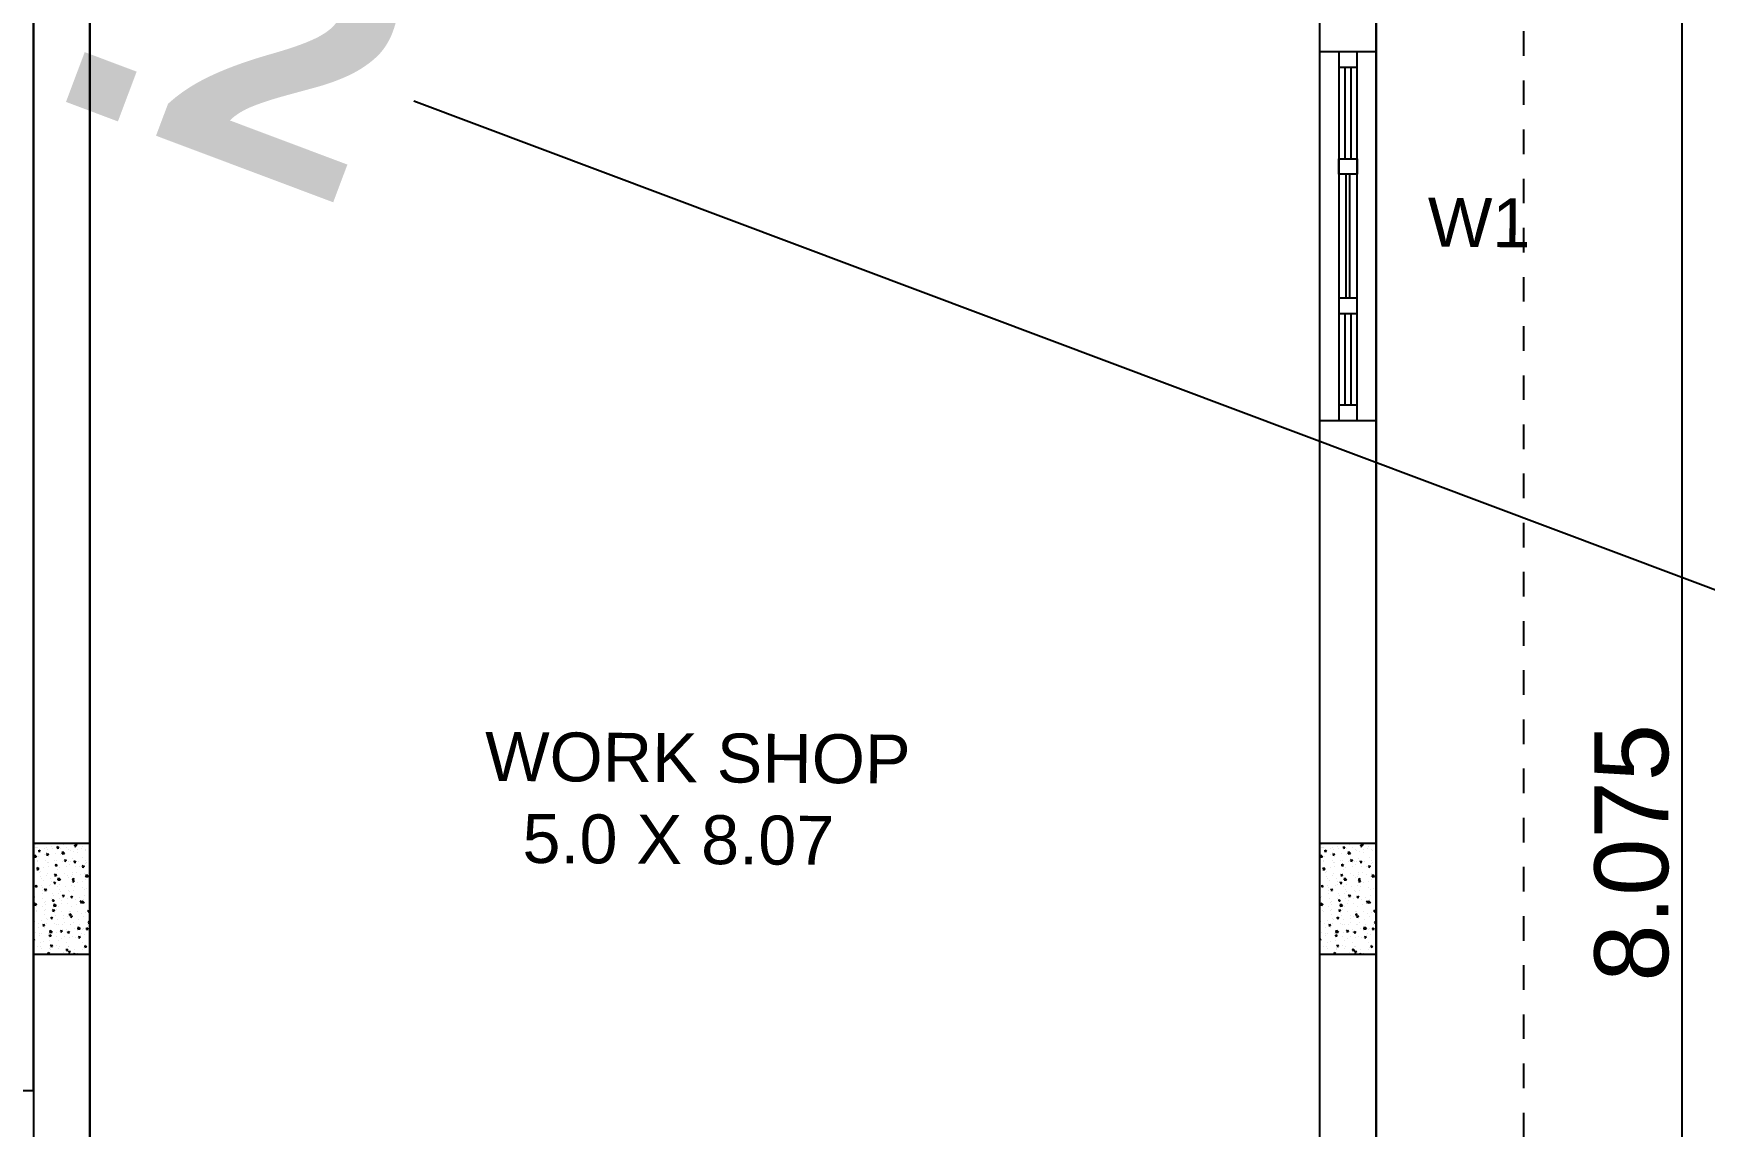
# Model space of a CAD drawing. Header units: metres. Extents: x 0 to 2048, y 111 to 219.
# Drawn here: x 1847.47 to 1854.26, y 171.96 to 176.41 of the extents above; entities that cross this region are included whole.
import ezdxf

# ---------------------------------------------------------------- set-up
doc = ezdxf.new("R2010")
doc.units = ezdxf.units.M
doc.header["$LTSCALE"] = 0.5
doc.header["$MEASUREMENT"] = 0
doc.header["$PDMODE"] = 3
doc.linetypes.add('( Dashed )', pattern=[0.75, 0.5, -0.25])
doc.linetypes.add('CONTIN', pattern=[0])
doc.layers.add('BLK_1_FLR_0_BLT_UP_AREA', color=27, linetype='Continuous')
doc.layers.add('BLK_1_FLR_0_REGULAR_ROOM_1', color=3, linetype='Continuous')
doc.layers.add('layout bou', color=1, linetype='Continuous', lineweight=60)
doc.layers.add('layout bou @ 1', color=1, linetype='Continuous', lineweight=60)
doc.styles.add('200LT_S', font='arial.ttf', dxfattribs={"height": 0.3})
doc.styles.add('PATTA & SITE', font='arial.ttf', dxfattribs={"height": 1.5})
doc.styles.get("Standard").update_dxf_attribs({"font": ''})
doc.styles.get('Standard').set_extended_font_data('Arial Black')
doc.dimstyles.new('Building Arrow', dxfattribs={"dimscale": 0, "dimtxt": 1, "dimasz": 1, "dimexe": 0.18, "dimexo": 0.0625, "dimgap": 0.09, "dimtad": 0, "dimdec": 1, "dimzin": 0, "dimdsep": 46, "dimtxsty": 'Standard', "dimcen": 0.09, "dimse1": 1, "dimse2": 1, "dimclrt": 7, "dimadec": 1, "dimazin": 0, "dimtfac": 1, "dimtdec": 1, "dimtofl": 0, "dimtmove": 0, "dimatfit": 3, "dimfxl": 0, "dimtolj": 1, "dimtzin": 0, "dimarcsym": 0})

# ---------------------------------------------------------------- blocks, each defined once
blk = doc.blocks.new('*D9')
at = {"layer": 'Defpoints', "color": 0, "lineweight": -3}
for p in [(1764.1257, 208.0316), (1764.1257, 208.0316), (1929.9765, 145.7045)]:
    blk.add_point(p, dxfattribs=at)
at = {"layer": 'layout bou', "color": 0, "lineweight": -2}
for p, q in [((1765.0618, 207.6799), (1845.0867, 177.6063)), ((1929.0405, 146.0562), (1849.0155, 176.1298))]:
    blk.add_line(p, q, dxfattribs=at)
at = {"layer": 'layout bou', "color": 0, "lineweight": -3}
for points in [[(1765.1204, 207.8359), (1765.0031, 207.5239), (1764.1257, 208.0316)], [(1929.0991, 146.2122), (1928.9818, 145.9002), (1929.9765, 145.7045)]]:
    blk.add_solid(points, dxfattribs=at)
at = {"layer": 'layout bou', "color": 7, "lineweight": 15, "insert": (1847.0511, 176.868), "char_height": 1, "attachment_point": 5, "rotation": 339.40364}
blk.add_mtext('\\A1;177.2', dxfattribs=at)

msp = doc.modelspace()

# ---------------------------------------------------------------- linework, layer by layer
at = {"linetype": '( Dashed )', "lineweight": -3, "ltscale": 0.0008}
msp.add_line((1853.52887, 153.11467), (1853.52887, 177.93467), dxfattribs=at)
at = {"color": 0, "lineweight": -3}
for p, q in [((1852.92887, 177.33467), (1852.92887, 149.88467)), ((1852.92887, 177.33467), (1852.92887, 149.88467)), ((1847.46887, 177.10467), (1847.46887, 170.2285)), ((1847.69887, 177.10467), (1847.69887, 170.2285)), ((1852.69887, 177.10467), (1852.69887, 169.03467))]:
    msp.add_line(p, q, dxfattribs=at)
at = {"color": 8, "lineweight": -3}
msp.add_line((1852.92887, 177.33467), (1852.92887, 149.88467), dxfattribs=at)
at = {"color": 7, "lineweight": -3}
msp.add_line((1854.17185, 176.85967), (1854.17185, 169.28467), dxfattribs=at)
at = {"lineweight": -3}
for p, q in [((1852.92887, 174.83097, 0), (1852.92887, 176.33097)), ((1852.80143, 176.26875, 0), (1852.80143, 175.89544, 0)), ((1852.82631, 176.26875, 0), (1852.82631, 175.89544, 0)), ((1852.80519, 175.83322, 0), (1852.80519, 175.32872, 0)), ((1852.82012, 175.83322, 0), (1852.82012, 175.32872, 0)), ((1852.80142, 175.2665, 0), (1852.80142, 174.89319, 0)), ((1852.82631, 175.2665, 0), (1852.82631, 174.89319, 0)), ((1847.47616, 173.09373), (1847.47616, 173.09373)), ((1847.47626, 173.10655), (1847.47626, 173.10655)), ((1847.47988, 173.09247), (1847.47988, 173.09247)), ((1847.48429, 173.09539), (1847.48429, 173.09539)), ((1847.49084, 173.08355), (1847.49032, 173.07758)), ((1847.49084, 173.08355), (1847.49659, 173.07873)), ((1847.51317, 173.09125), (1847.51317, 173.09125)), ((1847.52044, 173.09412), (1847.52044, 173.09412)), ((1847.52709, 173.08666), (1847.52709, 173.08666)), ((1847.54312, 173.09757), (1847.54312, 173.09757)), ((1847.54646, 173.09003), (1847.54646, 173.09003)), ((1847.56606, 173.09743), (1847.56554, 173.09145)), ((1847.56554, 173.09146), (1847.5718, 173.09261)), ((1847.56606, 173.09743), (1847.57181, 173.09261)), ((1847.57975, 173.08882), (1847.57975, 173.08882)), ((1847.59101, 173.10466), (1847.59101, 173.10466)), ((1847.60279, 173.09344), (1847.60279, 173.09344)), ((1847.61304, 173.0876), (1847.61304, 173.0876)), ((1847.63128, 173.10067), (1847.63128, 173.10067)), ((1847.63862, 173.1046), (1847.63526, 173.09962)), ((1847.63526, 173.09963), (1847.6413, 173.0976)), ((1847.63862, 173.1046), (1847.6413, 173.09759)), ((1847.64075, 173.10533), (1847.64702, 173.10649)), ((1847.64112, 173.10949), (1847.64076, 173.10533)), ((1847.64344, 173.10949), (1847.64703, 173.10648)), ((1847.64633, 173.08639), (1847.64633, 173.08639)), ((1847.6649, 173.08992), (1847.6649, 173.08992)), ((1847.66975, 173.09727), (1847.66975, 173.09727)), ((1847.67962, 173.08517), (1847.67962, 173.08517)), ((1852.70616, 173.09373), (1852.70616, 173.09373)), ((1852.70626, 173.10655), (1852.70626, 173.10655)), ((1852.70988, 173.09247), (1852.70988, 173.09247)), ((1852.71429, 173.09539), (1852.71429, 173.09539)), ((1852.72084, 173.08355), (1852.72032, 173.07758)), ((1852.72084, 173.08355), (1852.72659, 173.07873)), ((1852.74317, 173.09125), (1852.74317, 173.09125)), ((1852.75044, 173.09412), (1852.75044, 173.09412)), ((1852.75709, 173.08666), (1852.75709, 173.08666)), ((1852.77312, 173.09757), (1852.77312, 173.09757)), ((1852.77646, 173.09003), (1852.77646, 173.09003)), ((1852.79606, 173.09743), (1852.79554, 173.09145)), ((1852.79554, 173.09146), (1852.8018, 173.09261)), ((1852.79606, 173.09743), (1852.80181, 173.09261)), ((1852.80975, 173.08882), (1852.80975, 173.08882)), ((1852.82101, 173.10466), (1852.82101, 173.10466)), ((1852.83279, 173.09344), (1852.83279, 173.09344)), ((1852.84304, 173.0876), (1852.84304, 173.0876)), ((1852.86128, 173.10067), (1852.86128, 173.10067)), ((1852.86862, 173.1046), (1852.86526, 173.09962)), ((1852.86526, 173.09963), (1852.8713, 173.0976)), ((1852.86862, 173.1046), (1852.8713, 173.09759)), ((1852.87075, 173.10533), (1852.87702, 173.10649)), ((1852.87112, 173.10949), (1852.87076, 173.10533)), ((1852.87344, 173.10949), (1852.87703, 173.10648)), ((1852.87633, 173.08639), (1852.87633, 173.08639)), ((1852.8949, 173.08992), (1852.8949, 173.08992)), ((1852.89975, 173.09727), (1852.89975, 173.09727)), ((1852.90962, 173.08517), (1852.90962, 173.08517)), ((1847.47251, 173.06408), (1847.47113, 173.05519)), ((1847.47113, 173.05519), (1847.48063, 173.0563)), ((1847.47284, 173.06377), (1847.48096, 173.05598)), ((1847.47401, 173.05317), (1847.47401, 173.05317)), ((1847.48617, 173.03542), (1847.48617, 173.03542)), ((1847.48629, 173.04196), (1847.48629, 173.04196)), ((1847.48928, 173.05752), (1847.48928, 173.05752)), ((1847.49032, 173.07758), (1847.49658, 173.07874)), ((1847.51366, 173.06557), (1847.51366, 173.06557)), ((1847.51958, 173.04074), (1847.51958, 173.04074)), ((1847.52117, 173.07361), (1847.52117, 173.07361)), ((1847.52584, 173.06924), (1847.52248, 173.06426)), ((1847.52248, 173.06427), (1847.52853, 173.06224)), ((1847.52373, 173.06908), (1847.52373, 173.06908)), ((1847.52484, 173.03328), (1847.52484, 173.03328)), ((1847.52584, 173.06924), (1847.52853, 173.06224)), ((1847.52872, 173.03121), (1847.52872, 173.03121)), ((1847.55287, 173.03952), (1847.55287, 173.03952)), ((1847.55313, 173.03925), (1847.55313, 173.03925)), ((1847.55979, 173.0257), (1847.55926, 173.01973)), ((1847.55926, 173.01973), (1847.56553, 173.02089)), ((1847.55979, 173.0257), (1847.56553, 173.02088)), ((1847.55988, 173.06781), (1847.55988, 173.06781)), ((1847.56317, 173.04278), (1847.56317, 173.04278)), ((1847.57819, 173.06719), (1847.57819, 173.06719)), ((1847.58647, 173.07734), (1847.58509, 173.06844)), ((1847.5851, 173.06845), (1847.5946, 173.06955)), ((1847.58615, 173.03831), (1847.58615, 173.03831)), ((1847.5868, 173.07702), (1847.59492, 173.06924)), ((1847.59835, 173.04491), (1847.595, 173.03993)), ((1847.595, 173.03994), (1847.60104, 173.03791)), ((1847.59835, 173.04491), (1847.60104, 173.0379)), ((1847.59932, 173.0415), (1847.59932, 173.0415)), ((1847.60262, 173.01647), (1847.60262, 173.01647)), ((1847.6128, 173.03512), (1847.6128, 173.03512)), ((1847.61559, 173.02621), (1847.61559, 173.02621)), ((1847.61785, 173.07959), (1847.61785, 173.07959)), ((1847.61944, 173.03709), (1847.61944, 173.03709)), ((1847.62902, 173.04729), (1847.62902, 173.04729)), ((1847.63045, 173.07835), (1847.63045, 173.07835)), ((1847.63501, 173.03958), (1847.63448, 173.0336)), ((1847.63448, 173.03361), (1847.64075, 173.03476)), ((1847.63501, 173.03958), (1847.64075, 173.03476)), ((1847.6478, 173.07331), (1847.6478, 173.07331)), ((1847.65273, 173.03588), (1847.65273, 173.03588)), ((1847.67087, 173.02057), (1847.66751, 173.0156)), ((1847.66751, 173.0156), (1847.67356, 173.01358)), ((1847.66989, 173.05204), (1847.66989, 173.05204)), ((1847.67087, 173.02057), (1847.67356, 173.01357)), ((1847.67976, 173.03896), (1847.67976, 173.03896)), ((1847.68012, 173.02782), (1847.68012, 173.02782)), ((1847.68238, 173.0812), (1847.68238, 173.0812)), ((1847.68602, 173.03466), (1847.68602, 173.03466)), ((1852.70251, 173.06408), (1852.70113, 173.05519)), ((1852.70113, 173.05519), (1852.71063, 173.0563)), ((1852.70284, 173.06377), (1852.71096, 173.05598)), ((1852.70401, 173.05317), (1852.70401, 173.05317)), ((1852.71617, 173.03542), (1852.71617, 173.03542)), ((1852.71629, 173.04196), (1852.71629, 173.04196)), ((1852.71928, 173.05752), (1852.71928, 173.05752)), ((1852.72032, 173.07758), (1852.72658, 173.07874)), ((1852.74366, 173.06557), (1852.74366, 173.06557)), ((1852.74958, 173.04074), (1852.74958, 173.04074)), ((1852.75117, 173.07361), (1852.75117, 173.07361)), ((1852.75584, 173.06924), (1852.75248, 173.06426)), ((1852.75248, 173.06427), (1852.75853, 173.06224)), ((1852.75373, 173.06908), (1852.75373, 173.06908)), ((1852.75484, 173.03328), (1852.75484, 173.03328)), ((1852.75584, 173.06924), (1852.75853, 173.06224)), ((1852.75872, 173.03121), (1852.75872, 173.03121)), ((1852.78287, 173.03952), (1852.78287, 173.03952)), ((1852.78313, 173.03925), (1852.78313, 173.03925)), ((1852.78979, 173.0257), (1852.78926, 173.01973)), ((1852.78926, 173.01973), (1852.79553, 173.02089)), ((1852.78979, 173.0257), (1852.79553, 173.02088)), ((1852.78988, 173.06781), (1852.78988, 173.06781)), ((1852.79317, 173.04278), (1852.79317, 173.04278)), ((1852.80819, 173.06719), (1852.80819, 173.06719)), ((1852.81647, 173.07734), (1852.81509, 173.06844)), ((1852.8151, 173.06845), (1852.8246, 173.06955)), ((1852.81615, 173.03831), (1852.81615, 173.03831)), ((1852.8168, 173.07702), (1852.82492, 173.06924)), ((1852.82835, 173.04491), (1852.825, 173.03993)), ((1852.825, 173.03994), (1852.83104, 173.03791)), ((1852.82835, 173.04491), (1852.83104, 173.0379)), ((1852.82932, 173.0415), (1852.82932, 173.0415)), ((1852.83262, 173.01647), (1852.83262, 173.01647)), ((1852.8428, 173.03512), (1852.8428, 173.03512)), ((1852.84559, 173.02621), (1852.84559, 173.02621)), ((1852.84785, 173.07959), (1852.84785, 173.07959)), ((1852.84944, 173.03709), (1852.84944, 173.03709)), ((1852.85902, 173.04729), (1852.85902, 173.04729)), ((1852.86045, 173.07835), (1852.86045, 173.07835)), ((1852.86501, 173.03958), (1852.86448, 173.0336)), ((1852.86448, 173.03361), (1852.87075, 173.03476)), ((1852.86501, 173.03958), (1852.87075, 173.03476)), ((1852.8778, 173.07331), (1852.8778, 173.07331)), ((1852.88273, 173.03588), (1852.88273, 173.03588)), ((1852.90087, 173.02057), (1852.89751, 173.0156)), ((1852.89751, 173.0156), (1852.90356, 173.01358)), ((1852.89989, 173.05204), (1852.89989, 173.05204)), ((1852.90087, 173.02057), (1852.90356, 173.01357)), ((1852.90976, 173.03896), (1852.90976, 173.03896)), ((1852.91012, 173.02782), (1852.91012, 173.02782)), ((1852.91238, 173.0812), (1852.91238, 173.0812)), ((1852.91602, 173.03466), (1852.91602, 173.03466)), ((1847.47175, 172.99979), (1847.47175, 172.99979)), ((1847.48558, 173.00955), (1847.48222, 173.00457)), ((1847.48222, 173.00458), (1847.48827, 173.00255)), ((1847.48457, 173.01183), (1847.48404, 173.00585)), ((1847.48404, 173.00586), (1847.49031, 173.00701)), ((1847.48457, 173.01183), (1847.49031, 173.00701)), ((1847.48558, 173.00955), (1847.48826, 173.00254)), ((1847.49378, 172.99002), (1847.49378, 172.99002)), ((1847.49618, 172.9771), (1847.49618, 172.9771)), ((1847.49759, 172.99436), (1847.49759, 172.99436)), ((1847.50089, 172.96933), (1847.50089, 172.96933)), ((1847.50915, 172.95881), (1847.50915, 172.95881)), ((1847.5114, 173.01219), (1847.5114, 173.01219)), ((1847.52258, 172.9799), (1847.52258, 172.9799)), ((1847.52707, 172.9888), (1847.52707, 172.9888)), ((1847.53118, 173.01529), (1847.53118, 173.01529)), ((1847.53703, 172.96805), (1847.53703, 172.96805)), ((1847.54119, 172.95697), (1847.54119, 172.95697)), ((1847.55351, 172.95398), (1847.55299, 172.948)), ((1847.55299, 172.948), (1847.55925, 172.94916)), ((1847.55351, 172.95398), (1847.55926, 172.94916)), ((1847.55809, 172.98521), (1847.55474, 172.98024)), ((1847.55474, 172.98025), (1847.56078, 172.97822)), ((1847.55809, 172.98521), (1847.56078, 172.97821)), ((1847.56036, 172.98759), (1847.56036, 172.98759)), ((1847.56314, 172.98093), (1847.56314, 172.98093)), ((1847.56816, 173.0049), (1847.56816, 173.0049)), ((1847.56992, 172.97061), (1847.56854, 172.96172)), ((1847.56855, 172.96172), (1847.57804, 172.96283)), ((1847.57025, 172.9703), (1847.57837, 172.96251)), ((1847.57368, 172.96042), (1847.57368, 172.96042)), ((1847.57594, 173.0138), (1847.57594, 173.0138)), ((1847.59365, 172.98637), (1847.59365, 172.98637)), ((1847.6076, 172.9786), (1847.6076, 172.9786)), ((1847.61333, 172.97282), (1847.61333, 172.97282)), ((1847.62281, 172.9768), (1847.62281, 172.9768)), ((1847.62677, 172.99391), (1847.62677, 172.99391)), ((1847.62694, 172.98515), (1847.62694, 172.98515)), ((1847.63061, 172.96088), (1847.62725, 172.95591)), ((1847.62725, 172.95591), (1847.6333, 172.95389)), ((1847.6282, 172.96188), (1847.63447, 172.96304)), ((1847.62873, 172.96785), (1847.62821, 172.96188)), ((1847.62873, 172.96785), (1847.63448, 172.96303)), ((1847.63061, 172.96088), (1847.63329, 172.95388)), ((1847.63876, 173.0152), (1847.63876, 173.0152)), ((1847.64206, 172.99016), (1847.64206, 172.99016)), ((1847.64704, 172.95229), (1847.64704, 172.95229)), ((1847.65781, 173.01499), (1847.65781, 173.01499)), ((1847.66023, 172.98394), (1847.66023, 172.98394)), ((1847.66782, 172.95668), (1847.66782, 172.95668)), ((1847.67787, 172.97444), (1847.67787, 172.97444)), ((1847.6782, 172.98889), (1847.6782, 172.98889)), ((1847.6815, 172.96386), (1847.6815, 172.96386)), ((1847.68388, 172.98387), (1847.6825, 172.97498)), ((1847.68251, 172.97498), (1847.69201, 172.97609)), ((1847.68421, 172.98356), (1847.69233, 172.97577)), ((1847.68977, 172.98064), (1847.68977, 172.98064)), ((1847.69352, 172.98272), (1847.69352, 172.98272)), ((1852.70175, 172.99979), (1852.70175, 172.99979)), ((1852.71558, 173.00955), (1852.71222, 173.00457)), ((1852.71222, 173.00458), (1852.71827, 173.00255)), ((1852.71457, 173.01183), (1852.71404, 173.00585)), ((1852.71404, 173.00586), (1852.72031, 173.00701)), ((1852.71457, 173.01183), (1852.72031, 173.00701)), ((1852.71558, 173.00955), (1852.71826, 173.00254)), ((1852.72378, 172.99002), (1852.72378, 172.99002)), ((1852.72618, 172.9771), (1852.72618, 172.9771)), ((1852.72759, 172.99436), (1852.72759, 172.99436)), ((1852.73089, 172.96933), (1852.73089, 172.96933)), ((1852.73915, 172.95881), (1852.73915, 172.95881)), ((1852.7414, 173.01219), (1852.7414, 173.01219)), ((1852.75258, 172.9799), (1852.75258, 172.9799)), ((1852.75707, 172.9888), (1852.75707, 172.9888)), ((1852.76118, 173.01529), (1852.76118, 173.01529)), ((1852.76703, 172.96805), (1852.76703, 172.96805)), ((1852.77119, 172.95697), (1852.77119, 172.95697)), ((1852.78351, 172.95398), (1852.78299, 172.948)), ((1852.78299, 172.948), (1852.78925, 172.94916)), ((1852.78351, 172.95398), (1852.78926, 172.94916)), ((1852.78809, 172.98521), (1852.78474, 172.98024)), ((1852.78474, 172.98025), (1852.79078, 172.97822)), ((1852.78809, 172.98521), (1852.79078, 172.97821)), ((1852.79036, 172.98759), (1852.79036, 172.98759)), ((1852.79314, 172.98093), (1852.79314, 172.98093)), ((1852.79816, 173.0049), (1852.79816, 173.0049)), ((1852.79992, 172.97061), (1852.79854, 172.96172)), ((1852.79855, 172.96172), (1852.80804, 172.96283)), ((1852.80025, 172.9703), (1852.80837, 172.96251)), ((1852.80368, 172.96042), (1852.80368, 172.96042)), ((1852.80594, 173.0138), (1852.80594, 173.0138)), ((1852.82365, 172.98637), (1852.82365, 172.98637)), ((1852.8376, 172.9786), (1852.8376, 172.9786)), ((1852.84333, 172.97282), (1852.84333, 172.97282)), ((1852.85281, 172.9768), (1852.85281, 172.9768)), ((1852.85677, 172.99391), (1852.85677, 172.99391)), ((1852.85694, 172.98515), (1852.85694, 172.98515)), ((1852.86061, 172.96088), (1852.85725, 172.95591)), ((1852.85725, 172.95591), (1852.8633, 172.95389)), ((1852.8582, 172.96188), (1852.86447, 172.96304)), ((1852.85873, 172.96785), (1852.85821, 172.96188)), ((1852.85873, 172.96785), (1852.86448, 172.96303)), ((1852.86061, 172.96088), (1852.86329, 172.95388)), ((1852.86876, 173.0152), (1852.86876, 173.0152)), ((1852.87206, 172.99016), (1852.87206, 172.99016)), ((1852.87704, 172.95229), (1852.87704, 172.95229)), ((1852.88781, 173.01499), (1852.88781, 173.01499)), ((1852.89023, 172.98394), (1852.89023, 172.98394)), ((1852.89782, 172.95668), (1852.89782, 172.95668)), ((1852.90787, 172.97444), (1852.90787, 172.97444)), ((1852.9082, 172.98889), (1852.9082, 172.98889)), ((1852.9115, 172.96386), (1852.9115, 172.96386)), ((1852.91388, 172.98387), (1852.9125, 172.97498)), ((1852.91251, 172.97498), (1852.92201, 172.97609)), ((1852.91421, 172.98356), (1852.92233, 172.97577)), ((1852.91977, 172.98064), (1852.91977, 172.98064)), ((1852.92352, 172.98272), (1852.92352, 172.98272)), ((1847.46949, 172.94641), (1847.46949, 172.94641)), ((1847.47394, 172.88938), (1847.47394, 172.88938)), ((1847.47475, 172.89461), (1847.47475, 172.89461)), ((1847.47829, 172.9401), (1847.47777, 172.93413)), ((1847.47777, 172.93413), (1847.48403, 172.93529)), ((1847.47829, 172.9401), (1847.48404, 172.93528)), ((1847.50083, 172.93867), (1847.50083, 172.93867)), ((1847.50587, 172.93145), (1847.50587, 172.93145)), ((1847.50619, 172.91878), (1847.50619, 172.91878)), ((1847.50689, 172.90543), (1847.50689, 172.90543)), ((1847.50723, 172.88816), (1847.50723, 172.88816)), ((1847.51783, 172.92552), (1847.51447, 172.92055)), ((1847.51448, 172.92055), (1847.52052, 172.91853)), ((1847.51783, 172.92552), (1847.52052, 172.91852)), ((1847.52033, 172.92651), (1847.52033, 172.92651)), ((1847.53411, 172.93746), (1847.53411, 172.93746)), ((1847.54033, 172.94302), (1847.54033, 172.94302)), ((1847.54052, 172.88695), (1847.54052, 172.88695)), ((1847.54532, 172.90515), (1847.54532, 172.90515)), ((1847.54724, 172.88225), (1847.54671, 172.87627)), ((1847.54724, 172.88225), (1847.55298, 172.87743)), ((1847.5512, 172.89865), (1847.5512, 172.89865)), ((1847.5674, 172.93624), (1847.5674, 172.93624)), ((1847.57143, 172.90704), (1847.57143, 172.90704)), ((1847.57316, 172.92261), (1847.57316, 172.92261)), ((1847.57381, 172.88573), (1847.57381, 172.88573)), ((1847.57647, 172.94175), (1847.57647, 172.94175)), ((1847.57977, 172.91671), (1847.57977, 172.91671)), ((1847.59034, 172.90119), (1847.58699, 172.89622)), ((1847.58699, 172.89622), (1847.59303, 172.8942)), ((1847.59034, 172.90119), (1847.59303, 172.89419)), ((1847.60069, 172.93503), (1847.60069, 172.93503)), ((1847.6071, 172.88452), (1847.6071, 172.88452)), ((1847.61108, 172.91944), (1847.61108, 172.91944)), ((1847.61592, 172.91544), (1847.61592, 172.91544)), ((1847.61921, 172.89041), (1847.61921, 172.89041)), ((1847.62246, 172.89613), (1847.62193, 172.89015)), ((1847.62193, 172.89015), (1847.6282, 172.89131)), ((1847.62226, 172.88714), (1847.62226, 172.88714)), ((1847.62246, 172.89613), (1847.6282, 172.89131)), ((1847.62451, 172.94053), (1847.62451, 172.94053)), ((1847.63282, 172.91848), (1847.63282, 172.91848)), ((1847.63398, 172.93381), (1847.63398, 172.93381)), ((1847.64038, 172.8833), (1847.64038, 172.8833)), ((1847.65536, 172.88913), (1847.65536, 172.88913)), ((1847.66727, 172.93259), (1847.66727, 172.93259)), ((1847.67367, 172.88208), (1847.67367, 172.88208)), ((1847.67561, 172.92105), (1847.67561, 172.92105)), ((1847.67783, 172.89836), (1847.67783, 172.89836)), ((1847.68648, 172.92598), (1847.68648, 172.92598)), ((1847.69767, 172.91), (1847.69715, 172.90402)), ((1847.69715, 172.90403), (1847.69887, 172.90435)), ((1847.69767, 172.91), (1847.69887, 172.909)), ((1852.69949, 172.94641), (1852.69949, 172.94641)), ((1852.70394, 172.88938), (1852.70394, 172.88938)), ((1852.70475, 172.89461), (1852.70475, 172.89461)), ((1852.70829, 172.9401), (1852.70777, 172.93413)), ((1852.70777, 172.93413), (1852.71403, 172.93529)), ((1852.70829, 172.9401), (1852.71404, 172.93528)), ((1852.73083, 172.93867), (1852.73083, 172.93867)), ((1852.73587, 172.93145), (1852.73587, 172.93145)), ((1852.73619, 172.91878), (1852.73619, 172.91878)), ((1852.73689, 172.90543), (1852.73689, 172.90543)), ((1852.73723, 172.88816), (1852.73723, 172.88816)), ((1852.74783, 172.92552), (1852.74447, 172.92055)), ((1852.74448, 172.92055), (1852.75052, 172.91853)), ((1852.74783, 172.92552), (1852.75052, 172.91852)), ((1852.75033, 172.92651), (1852.75033, 172.92651)), ((1852.76411, 172.93746), (1852.76411, 172.93746)), ((1852.77033, 172.94302), (1852.77033, 172.94302)), ((1852.77052, 172.88695), (1852.77052, 172.88695)), ((1852.77532, 172.90515), (1852.77532, 172.90515)), ((1852.77724, 172.88225), (1852.77671, 172.87627)), ((1852.77724, 172.88225), (1852.78298, 172.87743)), ((1852.7812, 172.89865), (1852.7812, 172.89865)), ((1852.7974, 172.93624), (1852.7974, 172.93624)), ((1852.80143, 172.90704), (1852.80143, 172.90704)), ((1852.80316, 172.92261), (1852.80316, 172.92261)), ((1852.80381, 172.88573), (1852.80381, 172.88573)), ((1852.80647, 172.94175), (1852.80647, 172.94175)), ((1852.80977, 172.91671), (1852.80977, 172.91671)), ((1852.82034, 172.90119), (1852.81699, 172.89622)), ((1852.81699, 172.89622), (1852.82303, 172.8942)), ((1852.82034, 172.90119), (1852.82303, 172.89419)), ((1852.83069, 172.93503), (1852.83069, 172.93503)), ((1852.8371, 172.88452), (1852.8371, 172.88452)), ((1852.84108, 172.91944), (1852.84108, 172.91944)), ((1852.84592, 172.91544), (1852.84592, 172.91544)), ((1852.84921, 172.89041), (1852.84921, 172.89041)), ((1852.85246, 172.89613), (1852.85193, 172.89015)), ((1852.85193, 172.89015), (1852.8582, 172.89131)), ((1852.85226, 172.88714), (1852.85226, 172.88714)), ((1852.85246, 172.89613), (1852.8582, 172.89131)), ((1852.85451, 172.94053), (1852.85451, 172.94053)), ((1852.86282, 172.91848), (1852.86282, 172.91848)), ((1852.86398, 172.93381), (1852.86398, 172.93381)), ((1852.87038, 172.8833), (1852.87038, 172.8833)), ((1852.88536, 172.88913), (1852.88536, 172.88913)), ((1852.89727, 172.93259), (1852.89727, 172.93259)), ((1852.90367, 172.88208), (1852.90367, 172.88208)), ((1852.90561, 172.92105), (1852.90561, 172.92105)), ((1852.90783, 172.89836), (1852.90783, 172.89836)), ((1852.91648, 172.92598), (1852.91648, 172.92598)), ((1852.92767, 172.91), (1852.92715, 172.90402)), ((1852.92715, 172.90403), (1852.92887, 172.90435)), ((1852.92767, 172.91), (1852.92887, 172.909)), ((1847.47202, 172.86838), (1847.47149, 172.8624)), ((1847.47149, 172.8624), (1847.47776, 172.86356)), ((1847.47202, 172.86838), (1847.47776, 172.86356)), ((1847.47757, 172.86583), (1847.47421, 172.86086)), ((1847.47421, 172.86086), (1847.48026, 172.85884)), ((1847.47757, 172.86583), (1847.48026, 172.85883)), ((1847.47804, 172.86957), (1847.47804, 172.86957)), ((1847.48144, 172.83744), (1847.48144, 172.83744)), ((1847.48303, 172.8317), (1847.48303, 172.8317)), ((1847.50464, 172.85205), (1847.50464, 172.85205)), ((1847.51419, 172.8683), (1847.51419, 172.8683)), ((1847.51472, 172.83622), (1847.51472, 172.83622)), ((1847.51581, 172.81975), (1847.51581, 172.81975)), ((1847.5162, 172.86046), (1847.5162, 172.86046)), ((1847.51748, 172.84327), (1847.51748, 172.84327)), ((1847.51807, 172.87313), (1847.51807, 172.87313)), ((1847.54671, 172.87628), (1847.55298, 172.87744)), ((1847.55008, 172.8415), (1847.54673, 172.83653)), ((1847.54673, 172.83653), (1847.55277, 172.8345)), ((1847.54801, 172.83501), (1847.54801, 172.83501)), ((1847.55008, 172.8415), (1847.55277, 172.8345)), ((1847.55337, 172.86389), (1847.55199, 172.855)), ((1847.55199, 172.855), (1847.56149, 172.85611)), ((1847.55363, 172.84199), (1847.55363, 172.84199)), ((1847.5537, 172.86358), (1847.56182, 172.85579)), ((1847.55693, 172.81696), (1847.55693, 172.81696)), ((1847.56121, 172.84033), (1847.56121, 172.84033)), ((1847.56917, 172.85366), (1847.56917, 172.85366)), ((1847.5813, 172.83379), (1847.5813, 172.83379)), ((1847.58317, 172.86429), (1847.58317, 172.86429)), ((1847.58476, 172.87884), (1847.58476, 172.87884)), ((1847.59307, 172.81569), (1847.59307, 172.81569)), ((1847.60657, 172.81268), (1847.60657, 172.81268)), ((1847.60882, 172.86606), (1847.60882, 172.86606)), ((1847.61459, 172.83258), (1847.61459, 172.83258)), ((1847.61565, 172.81843), (1847.62192, 172.81958)), ((1847.61618, 172.8244), (1847.61566, 172.81842)), ((1847.61618, 172.8244), (1847.62193, 172.81958)), ((1847.6226, 172.81717), (1847.61924, 172.8122)), ((1847.61924, 172.8122), (1847.62529, 172.81017)), ((1847.62, 172.83376), (1847.62, 172.83376)), ((1847.6226, 172.81717), (1847.62529, 172.81017)), ((1847.6242, 172.85253), (1847.6242, 172.85253)), ((1847.64283, 172.86017), (1847.64283, 172.86017)), ((1847.64788, 172.83136), (1847.64788, 172.83136)), ((1847.65865, 172.8641), (1847.65865, 172.8641)), ((1847.66286, 172.87686), (1847.6595, 172.87189)), ((1847.65951, 172.87189), (1847.66555, 172.86986)), ((1847.66286, 172.87686), (1847.66555, 172.86986)), ((1847.66364, 172.82623), (1847.66364, 172.82623)), ((1847.66733, 172.87715), (1847.66595, 172.86825)), ((1847.66596, 172.86826), (1847.67546, 172.86936)), ((1847.66766, 172.87683), (1847.67578, 172.86904)), ((1847.6711, 172.81429), (1847.6711, 172.81429)), ((1847.67336, 172.86767), (1847.67336, 172.86767)), ((1847.68117, 172.83014), (1847.68117, 172.83014)), ((1847.68784, 172.84004), (1847.68784, 172.84004)), ((1847.69087, 172.8323), (1847.69714, 172.83346)), ((1847.6914, 172.83828), (1847.69088, 172.8323)), ((1847.6914, 172.83828), (1847.69714, 172.83345)), ((1847.6948, 172.86283), (1847.6948, 172.86283)), ((1847.69809, 172.83779), (1847.69809, 172.83779)), ((1852.70202, 172.86838), (1852.70149, 172.8624)), ((1852.70149, 172.8624), (1852.70776, 172.86356)), ((1852.70202, 172.86838), (1852.70776, 172.86356)), ((1852.70757, 172.86583), (1852.70421, 172.86086)), ((1852.70421, 172.86086), (1852.71026, 172.85884)), ((1852.70757, 172.86583), (1852.71026, 172.85883)), ((1852.70804, 172.86957), (1852.70804, 172.86957)), ((1852.71144, 172.83744), (1852.71144, 172.83744)), ((1852.71303, 172.8317), (1852.71303, 172.8317)), ((1852.73464, 172.85205), (1852.73464, 172.85205)), ((1852.74419, 172.8683), (1852.74419, 172.8683)), ((1852.74472, 172.83622), (1852.74472, 172.83622)), ((1852.74581, 172.81975), (1852.74581, 172.81975)), ((1852.7462, 172.86046), (1852.7462, 172.86046)), ((1852.74748, 172.84327), (1852.74748, 172.84327)), ((1852.74807, 172.87313), (1852.74807, 172.87313)), ((1852.77671, 172.87628), (1852.78298, 172.87744)), ((1852.78008, 172.8415), (1852.77673, 172.83653)), ((1852.77673, 172.83653), (1852.78277, 172.8345)), ((1852.77801, 172.83501), (1852.77801, 172.83501)), ((1852.78008, 172.8415), (1852.78277, 172.8345)), ((1852.78337, 172.86389), (1852.78199, 172.855)), ((1852.78199, 172.855), (1852.79149, 172.85611)), ((1852.78363, 172.84199), (1852.78363, 172.84199)), ((1852.7837, 172.86358), (1852.79182, 172.85579)), ((1852.78693, 172.81696), (1852.78693, 172.81696)), ((1852.79121, 172.84033), (1852.79121, 172.84033)), ((1852.79917, 172.85366), (1852.79917, 172.85366)), ((1852.8113, 172.83379), (1852.8113, 172.83379)), ((1852.81317, 172.86429), (1852.81317, 172.86429)), ((1852.81476, 172.87884), (1852.81476, 172.87884)), ((1852.82307, 172.81569), (1852.82307, 172.81569)), ((1852.83657, 172.81268), (1852.83657, 172.81268)), ((1852.83882, 172.86606), (1852.83882, 172.86606)), ((1852.84459, 172.83258), (1852.84459, 172.83258)), ((1852.84565, 172.81843), (1852.85192, 172.81958)), ((1852.84618, 172.8244), (1852.84566, 172.81842)), ((1852.84618, 172.8244), (1852.85193, 172.81958)), ((1852.8526, 172.81717), (1852.84924, 172.8122)), ((1852.84924, 172.8122), (1852.85529, 172.81017)), ((1852.85, 172.83376), (1852.85, 172.83376)), ((1852.8526, 172.81717), (1852.85529, 172.81017)), ((1852.8542, 172.85253), (1852.8542, 172.85253)), ((1852.87283, 172.86017), (1852.87283, 172.86017)), ((1852.87788, 172.83136), (1852.87788, 172.83136)), ((1852.88865, 172.8641), (1852.88865, 172.8641)), ((1852.89286, 172.87686), (1852.8895, 172.87189)), ((1852.88951, 172.87189), (1852.89555, 172.86986)), ((1852.89286, 172.87686), (1852.89555, 172.86986)), ((1852.89364, 172.82623), (1852.89364, 172.82623)), ((1852.89733, 172.87715), (1852.89595, 172.86825)), ((1852.89596, 172.86826), (1852.90546, 172.86936)), ((1852.89766, 172.87683), (1852.90578, 172.86904)), ((1852.9011, 172.81429), (1852.9011, 172.81429)), ((1852.90336, 172.86767), (1852.90336, 172.86767)), ((1852.91117, 172.83014), (1852.91117, 172.83014)), ((1852.91784, 172.84004), (1852.91784, 172.84004)), ((1852.92087, 172.8323), (1852.92714, 172.83346)), ((1852.9214, 172.83828), (1852.92088, 172.8323)), ((1852.9214, 172.83828), (1852.92714, 172.83345)), ((1852.9248, 172.86283), (1852.9248, 172.86283)), ((1852.92809, 172.83779), (1852.92809, 172.83779)), ((1847.46887, 172.79403), (1847.47149, 172.79183)), ((1847.46887, 172.79135), (1847.47148, 172.79183)), ((1847.47656, 172.74795), (1847.47656, 172.74795)), ((1847.48848, 172.7861), (1847.48848, 172.7861)), ((1847.49134, 172.76854), (1847.49134, 172.76854)), ((1847.50013, 172.74528), (1847.50013, 172.74528)), ((1847.50238, 172.79866), (1847.50238, 172.79866)), ((1847.50982, 172.78181), (1847.50647, 172.77684)), ((1847.50647, 172.77684), (1847.51251, 172.77481)), ((1847.50982, 172.78181), (1847.51251, 172.77481)), ((1847.51356, 172.76637), (1847.51356, 172.76637)), ((1847.52177, 172.78488), (1847.52177, 172.78488)), ((1847.52247, 172.80539), (1847.52247, 172.80539)), ((1847.52621, 172.80214), (1847.52621, 172.80214)), ((1847.53682, 172.75717), (1847.53544, 172.74827)), ((1847.53544, 172.74828), (1847.54494, 172.74938)), ((1847.53622, 172.74382), (1847.53622, 172.74382)), ((1847.53715, 172.75685), (1847.54526, 172.74906)), ((1847.54043, 172.80455), (1847.5467, 172.80571)), ((1847.54096, 172.81053), (1847.54044, 172.80455)), ((1847.54096, 172.81053), (1847.54671, 172.8057)), ((1847.55506, 172.78366), (1847.55506, 172.78366)), ((1847.56191, 172.77909), (1847.56191, 172.77909)), ((1847.56466, 172.74689), (1847.56466, 172.74689)), ((1847.56691, 172.80027), (1847.56691, 172.80027)), ((1847.57122, 172.78201), (1847.57122, 172.78201)), ((1847.58234, 172.75748), (1847.57898, 172.75251)), ((1847.57898, 172.75251), (1847.58502, 172.75048)), ((1847.58234, 172.75748), (1847.58502, 172.75048)), ((1847.58834, 172.78245), (1847.58834, 172.78245)), ((1847.59318, 172.80598), (1847.59318, 172.80598)), ((1847.59637, 172.79065), (1847.59637, 172.79065)), ((1847.60135, 172.75278), (1847.60135, 172.75278)), ((1847.60319, 172.74766), (1847.60319, 172.74766)), ((1847.60431, 172.7593), (1847.60431, 172.7593)), ((1847.6099, 172.75267), (1847.60938, 172.7467)), ((1847.60938, 172.7467), (1847.61565, 172.74786)), ((1847.6099, 172.75267), (1847.61565, 172.74785)), ((1847.61775, 172.78038), (1847.61775, 172.78038)), ((1847.62163, 172.78123), (1847.62163, 172.78123)), ((1847.63251, 172.78938), (1847.63251, 172.78938)), ((1847.63581, 172.76434), (1847.63581, 172.76434)), ((1847.65078, 172.77042), (1847.6494, 172.76153)), ((1847.64941, 172.76153), (1847.6589, 172.76264)), ((1847.65111, 172.77011), (1847.65923, 172.76232)), ((1847.65284, 172.80185), (1847.65284, 172.80185)), ((1847.65492, 172.78002), (1847.65492, 172.78002)), ((1847.66884, 172.76091), (1847.66884, 172.76091)), ((1847.67195, 172.76307), (1847.67195, 172.76307)), ((1847.68512, 172.76655), (1847.6846, 172.76057)), ((1847.6846, 172.76058), (1847.69087, 172.76173)), ((1847.68512, 172.76655), (1847.69087, 172.76173)), ((1847.68821, 172.7788), (1847.68821, 172.7788)), ((1847.69511, 172.79284), (1847.69176, 172.78786)), ((1847.69176, 172.78787), (1847.6978, 172.78584)), ((1847.69511, 172.79284), (1847.6978, 172.78584)), ((1847.69785, 172.78172), (1847.69785, 172.78172)), ((1852.69887, 172.79403), (1852.70149, 172.79183)), ((1852.69887, 172.79135), (1852.70148, 172.79183)), ((1852.70656, 172.74795), (1852.70656, 172.74795)), ((1852.71848, 172.7861), (1852.71848, 172.7861)), ((1852.72134, 172.76854), (1852.72134, 172.76854)), ((1852.73013, 172.74528), (1852.73013, 172.74528)), ((1852.73238, 172.79866), (1852.73238, 172.79866)), ((1852.73982, 172.78181), (1852.73647, 172.77684)), ((1852.73647, 172.77684), (1852.74251, 172.77481)), ((1852.73982, 172.78181), (1852.74251, 172.77481)), ((1852.74356, 172.76637), (1852.74356, 172.76637)), ((1852.75177, 172.78488), (1852.75177, 172.78488)), ((1852.75247, 172.80539), (1852.75247, 172.80539)), ((1852.75621, 172.80214), (1852.75621, 172.80214)), ((1852.76682, 172.75717), (1852.76544, 172.74827)), ((1852.76544, 172.74828), (1852.77494, 172.74938)), ((1852.76622, 172.74382), (1852.76622, 172.74382)), ((1852.76715, 172.75685), (1852.77526, 172.74906)), ((1852.77043, 172.80455), (1852.7767, 172.80571)), ((1852.77096, 172.81053), (1852.77044, 172.80455)), ((1852.77096, 172.81053), (1852.77671, 172.8057)), ((1852.78506, 172.78366), (1852.78506, 172.78366)), ((1852.79191, 172.77909), (1852.79191, 172.77909)), ((1852.79466, 172.74689), (1852.79466, 172.74689)), ((1852.79691, 172.80027), (1852.79691, 172.80027)), ((1852.80122, 172.78201), (1852.80122, 172.78201)), ((1852.81234, 172.75748), (1852.80898, 172.75251)), ((1852.80898, 172.75251), (1852.81502, 172.75048)), ((1852.81234, 172.75748), (1852.81502, 172.75048)), ((1852.81834, 172.78245), (1852.81834, 172.78245)), ((1852.82318, 172.80598), (1852.82318, 172.80598)), ((1852.82637, 172.79065), (1852.82637, 172.79065)), ((1852.83135, 172.75278), (1852.83135, 172.75278)), ((1852.83319, 172.74766), (1852.83319, 172.74766)), ((1852.83431, 172.7593), (1852.83431, 172.7593)), ((1852.8399, 172.75267), (1852.83938, 172.7467)), ((1852.83938, 172.7467), (1852.84565, 172.74786)), ((1852.8399, 172.75267), (1852.84565, 172.74785)), ((1852.84775, 172.78038), (1852.84775, 172.78038)), ((1852.85163, 172.78123), (1852.85163, 172.78123)), ((1852.86251, 172.78938), (1852.86251, 172.78938)), ((1852.86581, 172.76434), (1852.86581, 172.76434)), ((1852.88078, 172.77042), (1852.8794, 172.76153)), ((1852.87941, 172.76153), (1852.8889, 172.76264)), ((1852.88111, 172.77011), (1852.88923, 172.76232)), ((1852.88284, 172.80185), (1852.88284, 172.80185)), ((1852.88492, 172.78002), (1852.88492, 172.78002)), ((1852.89884, 172.76091), (1852.89884, 172.76091)), ((1852.90195, 172.76307), (1852.90195, 172.76307)), ((1852.91512, 172.76655), (1852.9146, 172.76057)), ((1852.9146, 172.76058), (1852.92087, 172.76173)), ((1852.91512, 172.76655), (1852.92087, 172.76173)), ((1852.91821, 172.7788), (1852.91821, 172.7788)), ((1852.92511, 172.79284), (1852.92176, 172.78786)), ((1852.92176, 172.78787), (1852.9278, 172.78584)), ((1852.92511, 172.79284), (1852.9278, 172.78584)), ((1852.92785, 172.78172), (1852.92785, 172.78172)), ((1847.46956, 172.72212), (1847.46887, 172.7211)), ((1847.46887, 172.71626), (1847.47225, 172.71512)), ((1847.46909, 172.68486), (1847.46909, 172.68486)), ((1847.46956, 172.72212), (1847.47225, 172.71512)), ((1847.48657, 172.68963), (1847.48657, 172.68963)), ((1847.49464, 172.74351), (1847.49464, 172.74351)), ((1847.49488, 172.73559), (1847.49488, 172.73559)), ((1847.49787, 172.6919), (1847.49787, 172.6919)), ((1847.49963, 172.70564), (1847.49963, 172.70564)), ((1847.50238, 172.68365), (1847.50238, 172.68365)), ((1847.5113, 172.71298), (1847.5113, 172.71298)), ((1847.52817, 172.73437), (1847.52817, 172.73437)), ((1847.53079, 172.74224), (1847.53079, 172.74224)), ((1847.53408, 172.7172), (1847.53408, 172.7172)), ((1847.53469, 172.7388), (1847.53416, 172.73282)), ((1847.53416, 172.73283), (1847.54043, 172.73398)), ((1847.53469, 172.7388), (1847.54043, 172.73398)), ((1847.53567, 172.68243), (1847.53567, 172.68243)), ((1847.54207, 172.69779), (1847.53872, 172.69281)), ((1847.53872, 172.69282), (1847.54476, 172.69079)), ((1847.53907, 172.67933), (1847.53907, 172.67933)), ((1847.54207, 172.69779), (1847.54476, 172.69079)), ((1847.54623, 172.6855), (1847.54623, 172.6855)), ((1847.56146, 172.73315), (1847.56146, 172.73315)), ((1847.5624, 172.69351), (1847.5624, 172.69351)), ((1847.56895, 172.68122), (1847.56895, 172.68122)), ((1847.57023, 172.71593), (1847.57023, 172.71593)), ((1847.57352, 172.6909), (1847.57352, 172.6909)), ((1847.58123, 172.7237), (1847.58123, 172.7237)), ((1847.59475, 172.73194), (1847.59475, 172.73194)), ((1847.60206, 172.70591), (1847.60206, 172.70591)), ((1847.60224, 172.68), (1847.60224, 172.68)), ((1847.6031, 172.67498), (1847.60937, 172.67613)), ((1847.60363, 172.68095), (1847.60311, 172.67497)), ((1847.60363, 172.68095), (1847.60937, 172.67613)), ((1847.60967, 172.68962), (1847.60967, 172.68962)), ((1847.6132, 172.68934), (1847.6132, 172.68934)), ((1847.61549, 172.727), (1847.61549, 172.727)), ((1847.62804, 172.73072), (1847.62804, 172.73072)), ((1847.63553, 172.67878), (1847.63553, 172.67878)), ((1847.64079, 172.72647), (1847.64079, 172.72647)), ((1847.65485, 172.73315), (1847.6515, 172.72817)), ((1847.6515, 172.72818), (1847.65754, 172.72615)), ((1847.65485, 172.73315), (1847.65754, 172.72615)), ((1847.66133, 172.72951), (1847.66133, 172.72951)), ((1847.66285, 172.74353), (1847.66285, 172.74353)), ((1847.66659, 172.70752), (1847.66659, 172.70752)), ((1847.66882, 172.67757), (1847.66882, 172.67757)), ((1847.67286, 172.68521), (1847.67286, 172.68521)), ((1847.67525, 172.73804), (1847.67525, 172.73804)), ((1847.67832, 172.68885), (1847.68459, 172.69001)), ((1847.67885, 172.69482), (1847.67833, 172.68885)), ((1847.67885, 172.69482), (1847.68459, 172.69)), ((1847.68024, 172.70016), (1847.68024, 172.70016)), ((1847.69461, 172.72829), (1847.69461, 172.72829)), ((1852.69956, 172.72212), (1852.69887, 172.7211)), ((1852.69887, 172.71626), (1852.70225, 172.71512)), ((1852.69909, 172.68486), (1852.69909, 172.68486)), ((1852.69956, 172.72212), (1852.70225, 172.71512)), ((1852.71657, 172.68963), (1852.71657, 172.68963)), ((1852.72464, 172.74351), (1852.72464, 172.74351)), ((1852.72488, 172.73559), (1852.72488, 172.73559)), ((1852.72787, 172.6919), (1852.72787, 172.6919)), ((1852.72963, 172.70564), (1852.72963, 172.70564)), ((1852.73238, 172.68365), (1852.73238, 172.68365)), ((1852.7413, 172.71298), (1852.7413, 172.71298)), ((1852.75817, 172.73437), (1852.75817, 172.73437)), ((1852.76079, 172.74224), (1852.76079, 172.74224)), ((1852.76408, 172.7172), (1852.76408, 172.7172)), ((1852.76469, 172.7388), (1852.76416, 172.73282)), ((1852.76416, 172.73283), (1852.77043, 172.73398)), ((1852.76469, 172.7388), (1852.77043, 172.73398)), ((1852.76567, 172.68243), (1852.76567, 172.68243)), ((1852.77207, 172.69779), (1852.76872, 172.69281)), ((1852.76872, 172.69282), (1852.77476, 172.69079)), ((1852.76907, 172.67933), (1852.76907, 172.67933)), ((1852.77207, 172.69779), (1852.77476, 172.69079)), ((1852.77623, 172.6855), (1852.77623, 172.6855)), ((1852.79146, 172.73315), (1852.79146, 172.73315)), ((1852.7924, 172.69351), (1852.7924, 172.69351)), ((1852.79895, 172.68122), (1852.79895, 172.68122)), ((1852.80023, 172.71593), (1852.80023, 172.71593)), ((1852.80352, 172.6909), (1852.80352, 172.6909)), ((1852.81123, 172.7237), (1852.81123, 172.7237)), ((1852.82475, 172.73194), (1852.82475, 172.73194)), ((1852.83206, 172.70591), (1852.83206, 172.70591)), ((1852.83224, 172.68), (1852.83224, 172.68)), ((1852.8331, 172.67498), (1852.83937, 172.67613)), ((1852.83363, 172.68095), (1852.83311, 172.67497)), ((1852.83363, 172.68095), (1852.83937, 172.67613)), ((1852.83967, 172.68962), (1852.83967, 172.68962)), ((1852.8432, 172.68934), (1852.8432, 172.68934)), ((1852.84549, 172.727), (1852.84549, 172.727)), ((1852.85804, 172.73072), (1852.85804, 172.73072)), ((1852.86553, 172.67878), (1852.86553, 172.67878)), ((1852.87079, 172.72647), (1852.87079, 172.72647)), ((1852.88485, 172.73315), (1852.8815, 172.72817)), ((1852.8815, 172.72818), (1852.88754, 172.72615)), ((1852.88485, 172.73315), (1852.88754, 172.72615)), ((1852.89133, 172.72951), (1852.89133, 172.72951)), ((1852.89285, 172.74353), (1852.89285, 172.74353)), ((1852.89659, 172.70752), (1852.89659, 172.70752)), ((1852.89882, 172.67757), (1852.89882, 172.67757)), ((1852.90286, 172.68521), (1852.90286, 172.68521)), ((1852.90525, 172.73804), (1852.90525, 172.73804)), ((1852.90832, 172.68885), (1852.91459, 172.69001)), ((1852.90885, 172.69482), (1852.90833, 172.68885)), ((1852.90885, 172.69482), (1852.91459, 172.69)), ((1852.91024, 172.70016), (1852.91024, 172.70016)), ((1852.92461, 172.72829), (1852.92461, 172.72829)), ((1847.50905, 172.6596), (1847.50905, 172.6596)), ((1847.52788, 172.6611), (1847.53415, 172.66226)), ((1847.52841, 172.66707), (1847.52789, 172.6611)), ((1847.52841, 172.66707), (1847.53416, 172.66225)), ((1847.59124, 172.66538), (1847.59124, 172.66538)), ((1847.61459, 172.67346), (1847.61123, 172.66848)), ((1847.61123, 172.66849), (1847.61728, 172.66646)), ((1847.61296, 172.66459), (1847.61296, 172.66459)), ((1847.61323, 172.67362), (1847.61323, 172.67362)), ((1847.61459, 172.67346), (1847.61728, 172.66646)), ((1847.63423, 172.6637), (1847.63358, 172.65949)), ((1847.63456, 172.66339), (1847.63862, 172.65949)), ((1847.64911, 172.66332), (1847.64911, 172.66332)), ((1852.73905, 172.6596), (1852.73905, 172.6596)), ((1852.75788, 172.6611), (1852.76415, 172.66226)), ((1852.75841, 172.66707), (1852.75789, 172.6611)), ((1852.75841, 172.66707), (1852.76416, 172.66225)), ((1852.82124, 172.66538), (1852.82124, 172.66538)), ((1852.84459, 172.67346), (1852.84123, 172.66848)), ((1852.84123, 172.66849), (1852.84728, 172.66646)), ((1852.84296, 172.66459), (1852.84296, 172.66459)), ((1852.84323, 172.67362), (1852.84323, 172.67362)), ((1852.84459, 172.67346), (1852.84728, 172.66646)), ((1852.86423, 172.6637), (1852.86358, 172.65949)), ((1852.86456, 172.66339), (1852.86862, 172.65949)), ((1852.87911, 172.66332), (1852.87911, 172.66332))]:
    msp.add_line(p, q, dxfattribs=at)
at = {"linetype": 'CONTIN', "lineweight": -3, "ltscale": 0.5}
for p, q in [((1847.46887, 173.10949), (1847.46887, 172.65949)), ((1847.69887, 173.10949), (1847.46887, 173.10949)), ((1847.69887, 172.65949), (1847.69887, 173.10949)), ((1852.69887, 173.10949), (1852.69887, 172.65949)), ((1852.92887, 173.10949), (1852.69887, 173.10949)), ((1852.92887, 172.65949), (1852.92887, 173.10949)), ((1847.46887, 172.65949), (1847.69887, 172.65949)), ((1852.69887, 172.65949), (1852.92887, 172.65949))]:
    msp.add_line(p, q, dxfattribs=at)
at = {"lineweight": -3}
msp.add_lwpolyline([(1852.92887, 176.33097), (1852.69887, 176.33097), (1852.69887, 174.83097), (1852.92887, 174.83097)], dxfattribs=at)
for points in [[(1852.77654, 176.33097), (1852.77654, 176.26875), (1852.8512, 176.26875), (1852.8512, 176.33097)], [(1852.77654, 176.33097), (1852.77654, 174.83097), (1852.8512, 174.83097), (1852.8512, 176.33097)], [(1852.77654, 175.83322), (1852.77654, 175.89544), (1852.8512, 175.89544), (1852.8512, 175.83322)], [(1852.77654, 175.32872), (1852.77654, 175.2665), (1852.8512, 175.2665), (1852.8512, 175.32872)], [(1852.77654, 174.89319), (1852.77654, 174.83097), (1852.8512, 174.83097), (1852.8512, 174.89319)]]:
    msp.add_lwpolyline(points, close=True, dxfattribs=at)
at = {"layer": 'BLK_1_FLR_0_BLT_UP_AREA', "color": 27, "lineweight": -3, "ltscale": 3}
msp.add_lwpolyline([(1825.35887, 162.08467), (1825.35887, 159.08467), (1830.23487, 159.08467), (1830.23487, 162.08467), (1837.67887, 162.08467), (1837.67887, 149.88467), (1852.92887, 149.88467), (1852.92887, 177.33467), (1822.42887, 177.33467), (1822.42887, 162.08467)], close=True, dxfattribs=at)
at = {"layer": 'BLK_1_FLR_0_REGULAR_ROOM_1', "color": 3, "lineweight": -3, "ltscale": 3}
for points in [[(1841.67887, 172.10467), (1847.46887, 172.10467), (1847.46887, 177.10467), (1841.67887, 177.10467)], [(1852.69887, 169.03467), (1847.69887, 169.03467), (1847.69887, 177.10467), (1852.69887, 177.10467)]]:
    msp.add_lwpolyline(points, close=True, dxfattribs=at)

# ---------------------------------------------------------------- texts
at = {"lineweight": -3, "style": 'PATTA & SITE'}
for s, height, p in [('W1', 0.199101, (1853.13825, 175.5381, 0)), ('     WORK SHOP', 0.1991007, (1848.91823, 173.36743)), ('       5.0 X 8.07', 0.1991007, (1848.91602, 173.03479))]:
    msp.add_text(s, height=height, rotation=359.619539, dxfattribs=at).set_placement(p)
at = {"lineweight": -3, "insert": (1853.96868, 173.07217), "char_height": 0.3, "attachment_point": 5, "rotation": 90, "style": '200LT_S'}
msp.add_mtext('8.075', dxfattribs=at)

# ---------------------------------------------------------------- dimensions: what is measured, and where the dimension line sits
at = {"layer": 'layout bou @ 1', "color": 8, "lineweight": 15}
dim = msp.add_aligned_dim(p1=(1929.97654, 145.70445), p2=(1764.12569, 208.03165), distance=0, dimstyle='Building Arrow', override={"dimscale": 1, "dimtix": 0, "dimtofl": 0, "dimtmove": 0, "dimatfit": 3}, dxfattribs=at)
dim.commit()
dim.dimension.update_dxf_attribs({"geometry": '*D9', "text_midpoint": (1847.05112, 176.86805)})

doc.saveas('drawing.dxf')
